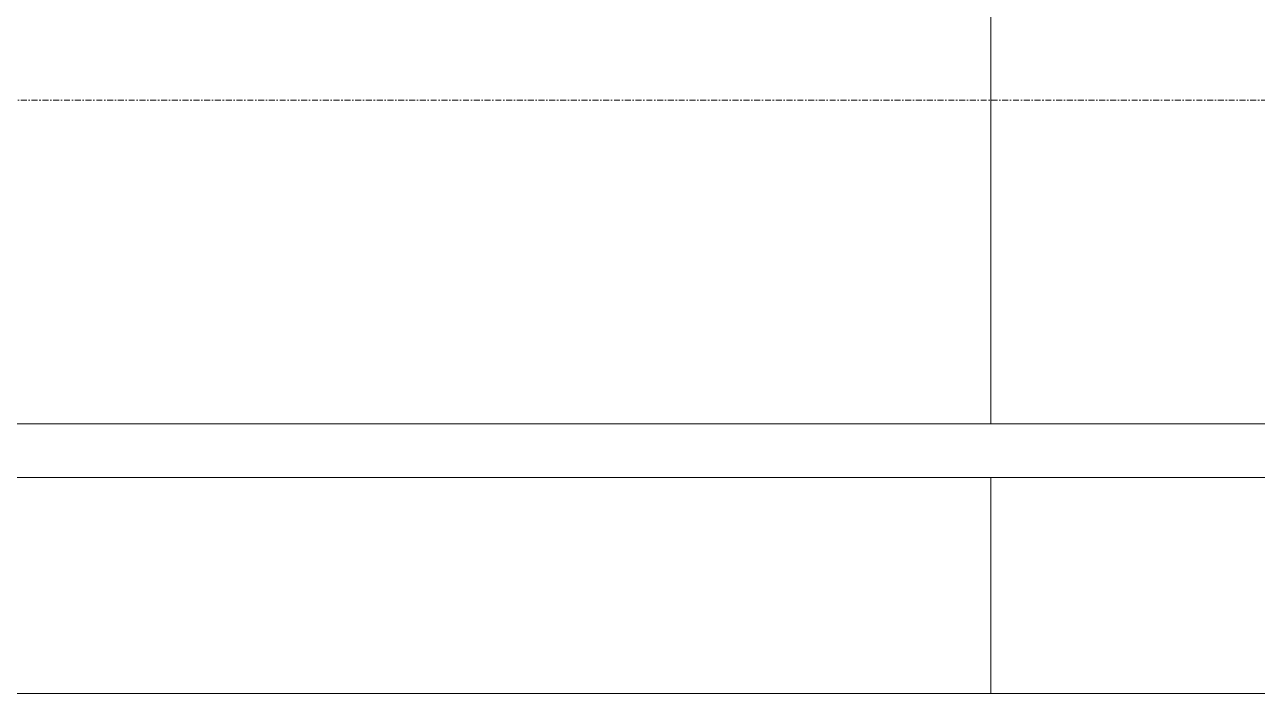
# Model space of a CAD drawing. Header units: millimetres. Extents: x -794326 to -715748, y -17796 to 22353.
# Drawn here: x -727603 to -726460, y 3029 to 3649 of the extents above; entities that cross this region are included whole.
import ezdxf

# ---------------------------------------------------------------- set-up
doc = ezdxf.new("R2010")
doc.units = ezdxf.units.MM
doc.linetypes.add('DPA_Grid _ Level 100', pattern=[10, 5.5, -1.6, 1.3, -1.6])
doc.layers.add('A-GLAZ-CURT', color=2, linetype='Continuous', lineweight=9)
doc.layers.add('S-GRID', color=251, linetype='Continuous', lineweight=9)

# ---------------------------------------------------------------- blocks, each defined once
blk = doc.blocks.new('System Panel - DPA-AR_Metal Ceiling Rectangular Panel-V27-4282-01 ENLARGED LOWER PLATFORM LEVEL - REFLECTED CEILING PLAN - SHEET 3')
at = {"layer": 'A-GLAZ-CURT'}
for p, q in [((-775582.4, 3879), (-775582.4, 3279)), ((-775582.4, 3279), (-775582.4, 3879)), ((-773182.4, 3279), (-773182.4, 3879)), ((-773182.4, 3879), (-773182.4, 3279)), ((-775582.4, 3279), (-773182.4, 3279)), ((-773182.4, 3279), (-775582.4, 3279))]:
    blk.add_line(p, q, dxfattribs=at)
blk = doc.blocks.new('System Panel - DPA-AR_Metal Ceiling Rectangular Panel-13139259-4282-01 ENLARGED LOWER PLATFORM LEVEL - REFLECTED CEILING PLAN - SHEET 3')
at = {"layer": 'A-GLAZ-CURT'}
for p, q in [((-741107.4, 4129), (-743507.4, 4129)), ((-743507.4, 4129), (-743507.4, 3929)), ((-743507.4, 3929), (-743507.4, 4129)), ((-743507.4, 4129), (-741107.4, 4129)), ((-741107.4, 3929), (-741107.4, 4129)), ((-741107.4, 4129), (-741107.4, 3929)), ((-743507.4, 3929), (-741107.4, 3929)), ((-741107.4, 3929), (-743507.4, 3929))]:
    blk.add_line(p, q, dxfattribs=at)

msp = doc.modelspace()

# ---------------------------------------------------------------- linework, layer by layer
at = {"layer": 'S-GRID', "linetype": 'DPA_Grid _ Level 100'}
msp.add_line((-720981.3, 3579), (-792981.8, 3579), dxfattribs=at)

# ---------------------------------------------------------------- block references
at = {"layer": 'A-GLAZ-CURT'}
for name, p in [('System Panel - DPA-AR_Metal Ceiling Rectangular Panel-V27-4282-01 ENLARGED LOWER PLATFORM LEVEL - REFLECTED CEILING PLAN - SHEET 3', (46475, 0)), ('System Panel - DPA-AR_Metal Ceiling Rectangular Panel-V27-4282-01 ENLARGED LOWER PLATFORM LEVEL - REFLECTED CEILING PLAN - SHEET 3', (48875, 0)), ('System Panel - DPA-AR_Metal Ceiling Rectangular Panel-13139259-4282-01 ENLARGED LOWER PLATFORM LEVEL - REFLECTED CEILING PLAN - SHEET 3', (14400, -900)), ('System Panel - DPA-AR_Metal Ceiling Rectangular Panel-13139259-4282-01 ENLARGED LOWER PLATFORM LEVEL - REFLECTED CEILING PLAN - SHEET 3', (16800, -900))]:
    msp.add_blockref(name, p, dxfattribs=at)

doc.saveas('drawing.dxf')
